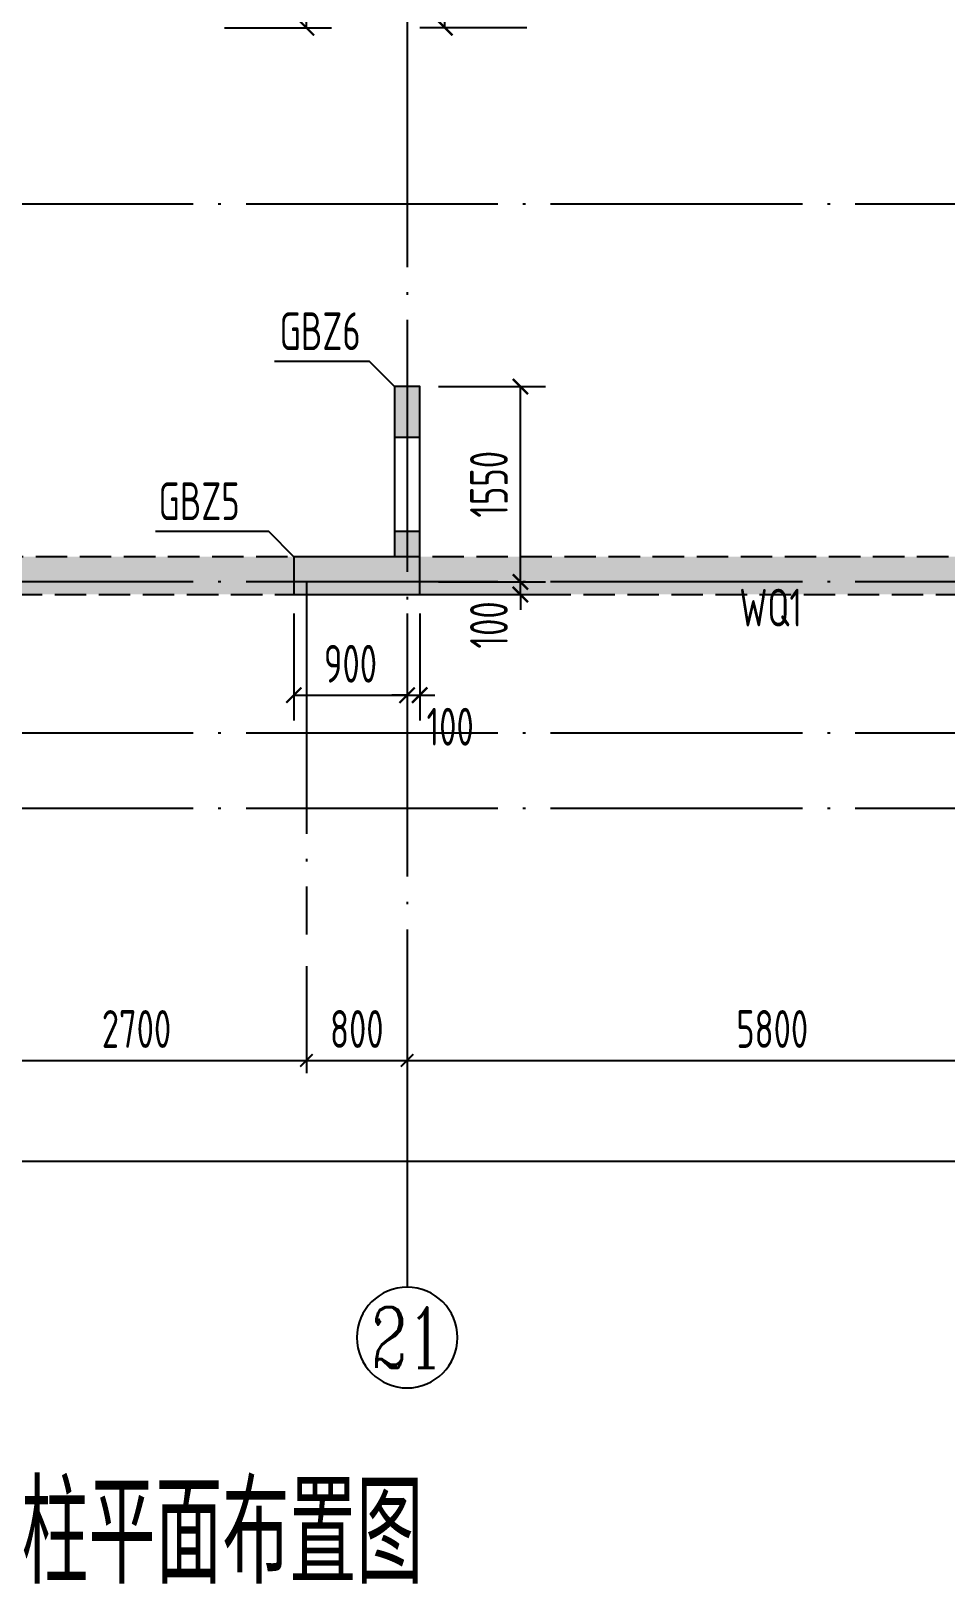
# Model space of a CAD drawing. Extents: x -1307975 to -76406, y -96289 to 379359.
# Drawn here: x -947103 to -939835, y 347337 to 359666 of the extents above; entities that cross this region are included whole.
import ezdxf
from ezdxf.enums import TextEntityAlignment as Align

# ---------------------------------------------------------------- set-up
doc = ezdxf.new("R2010")
doc.units = 0
doc.header["$LTSCALE"] = 1000
doc.linetypes.add('DASH', pattern=[0.35, 0.25, -0.1])
doc.linetypes.add('DOTE', pattern=[2.42, 2, -0.2, 0.02, -0.2])
doc.layers.get('0').update_dxf_attribs({"linetype": 'CONTINUOUS'})
doc.layers.get('DEFPOINTS').update_dxf_attribs({"linetype": 'CONTINUOUS'})
for name, color, linetype in [('A-AXIS', 1, 'CONTINUOUS'), ('A-DOTE', 10, 'DOTE'), ('AXIS_NUM', 7, 'CONTINUOUS'), ('COLU_DE_TEXT', 7, 'CONTINUOUS'), ('LABEL', 1, 'CONTINUOUS'), ('PUB_TEXT', 2, 'CONTINUOUS'), ('S-Q墙填充', 252, 'CONTINUOUS'), ('S-Q墙实线', 6, 'CONTINUOUS'), ('S-Q墙标注', 3, 'CONTINUOUS'), ('S-Q墙虚线', 6, 'DASH'), ('S-X详图填充', 252, 'CONTINUOUS'), ('S-X详图实线', 4, 'CONTINUOUS'), ('S-Y一般标注', 3, 'CONTINUOUS')]:
    doc.layers.add(name, color=color, linetype=linetype)
doc.styles.add('TSSD_Axis', font='complex.shx', dxfattribs={"width": 0.7, "bigfont": 'hztxt.shx'})
doc.styles.add('TSSD_DIMENSION', font='Tssdeng.shx', dxfattribs={"width": 0.7, "bigfont": 'tssdchn.shx'})
doc.styles.add('TSSD_REIN', font='tssdeng.shx', dxfattribs={"width": 0.7, "height": 300, "bigfont": 'tssdchn.shx'})
doc.styles.add('结构文字', font='zstxt.shx', dxfattribs={"width": 0.7, "bigfont": 'zshz.shx'})
doc.dimstyles.new('STRUCK', dxfattribs={"dimtxt": 400, "dimasz": 121, "dimexe": 200, "dimexo": 150, "dimgap": 115, "dimtad": 1, "dimdec": 0, "dimdsep": 46, "dimtxsty": '结构文字', "dimblk": 'ARCHTICK', "dimcen": 400, "dimclrd": 3, "dimclre": 3, "dimclrt": 7, "dimadec": 0, "dimazin": 0, "dimtfac": 1, "dimtdec": 0, "dimtix": 1, "dimtmove": 2, "dimatfit": 3, "dimldrblk": '_DIMX', "dimfxl": 1, "dimtolj": 1, "dimtzin": 0, "dimarcsym": 0})
doc.dimstyles.new('TSSD_100_100', dxfattribs={"dimtxt": 300, "dimasz": 100, "dimexe": 100, "dimexo": 250, "dimgap": 100, "dimtad": 1, "dimdec": 0, "dimzin": 0, "dimdsep": 46, "dimtxsty": 'TSSD_DIMENSION', "dimblk": 'ARCHTICK', "dimcen": 0, "dimdle": 100, "dimclrt": 7, "dimadec": 0, "dimazin": 0, "dimtfac": 1, "dimtdec": 0, "dimtix": 1, "dimtmove": 2, "dimatfit": 3, "dimldrblk": 'ARCHTICK', "dimfxl": 1, "dimtolj": 1, "dimtzin": 0, "dimarcsym": 0})

# ---------------------------------------------------------------- blocks, each defined once
blk = doc.blocks.new('ts_axno')
at = {"color": 0, "linetype": 'ByBlock', "lineweight": -2}
blk.add_circle((0, 0), 0.5, dxfattribs=at)
at = {"color": 0, "linetype": 'ByBlock', "lineweight": -2, "style": 'TSSD_Axis', "width": 0.7}
blk.add_attdef('A', text='', height=0.6, dxfattribs=at).set_placement((0, 0), align=Align.MIDDLE_CENTER)
blk = doc.blocks.new('_ArchTick')
at = {"color": 0, "linetype": 'ByBlock', "const_width": 0.15}
blk.add_lwpolyline([(-0.5, -0.5), (0.5, 0.5)], dxfattribs=at)
blk = doc.blocks.new('*D235')
at = {"layer": 'DEFPOINTS', "color": 0, "transparency": 16777216}
for p in [(32300, 3600), (33100, 3600), (33100, 2600)]:
    blk.add_point(p, dxfattribs=at)
at = {"layer": 'S-Y一般标注', "color": 0, "lineweight": -2, "transparency": 16777216}
for p, q in [((32300, 3350), (32300, 2500)), ((33100, 3350), (33100, 2500)), ((32200, 2600), (33200, 2600))]:
    blk.add_line(p, q, dxfattribs=at)
at = {"layer": 'S-Y一般标注', "color": 0, "lineweight": -2, "transparency": 16777216, "xscale": 100, "yscale": 100, "zscale": 100, "rotation": 180}
blk.add_blockref('_ArchTick', (32300, 2600), dxfattribs=at)
at = {"layer": 'S-Y一般标注', "color": 0, "lineweight": -2, "transparency": 16777216, "xscale": 100, "yscale": 100, "zscale": 100}
blk.add_blockref('_ArchTick', (33100, 2600), dxfattribs=at)
at = {"layer": 'S-Y一般标注', "color": 7, "transparency": 16777216, "insert": (32700, 2850), "char_height": 300, "attachment_point": 5, "style": 'TSSD_DIMENSION'}
blk.add_mtext('\\A1;800', dxfattribs=at)
blk = doc.blocks.new('*D236')
at = {"layer": 'DEFPOINTS', "color": 0, "transparency": 16777216}
for p in [(33100, 3600), (38900, 3600), (38900, 2600)]:
    blk.add_point(p, dxfattribs=at)
at = {"layer": 'S-Y一般标注', "color": 0, "lineweight": -2, "transparency": 16777216}
for p, q in [((33100, 3350), (33100, 2500)), ((38900, 3350), (38900, 2500)), ((33000, 2600), (39000, 2600))]:
    blk.add_line(p, q, dxfattribs=at)
at = {"layer": 'S-Y一般标注', "color": 0, "lineweight": -2, "transparency": 16777216, "xscale": 100, "yscale": 100, "zscale": 100, "rotation": 180}
blk.add_blockref('_ArchTick', (33100, 2600), dxfattribs=at)
at = {"layer": 'S-Y一般标注', "color": 0, "lineweight": -2, "transparency": 16777216, "xscale": 100, "yscale": 100, "zscale": 100}
blk.add_blockref('_ArchTick', (38900, 2600), dxfattribs=at)
at = {"layer": 'S-Y一般标注', "color": 7, "transparency": 16777216, "insert": (36000, 2850), "char_height": 300, "attachment_point": 5, "style": 'TSSD_DIMENSION'}
blk.add_mtext('\\A1;5800', dxfattribs=at)
blk = doc.blocks.new('*D241')
at = {"layer": 'DEFPOINTS', "color": 0, "transparency": 16777216}
for p in [(4600, 3600), (54600, 3600), (54600, 1800)]:
    blk.add_point(p, dxfattribs=at)
at = {"layer": 'S-Y一般标注', "color": 0, "lineweight": -2, "transparency": 16777216}
for p, q in [((4600, 3350), (4600, 1700)), ((54600, 3350), (54600, 1700)), ((4500, 1800), (54700, 1800))]:
    blk.add_line(p, q, dxfattribs=at)
at = {"layer": 'S-Y一般标注', "color": 0, "lineweight": -2, "transparency": 16777216, "xscale": 100, "yscale": 100, "zscale": 100, "rotation": 180}
blk.add_blockref('_ArchTick', (4600, 1800), dxfattribs=at)
at = {"layer": 'S-Y一般标注', "color": 0, "lineweight": -2, "transparency": 16777216, "xscale": 100, "yscale": 100, "zscale": 100}
blk.add_blockref('_ArchTick', (54600, 1800), dxfattribs=at)
at = {"layer": 'S-Y一般标注', "color": 7, "transparency": 16777216, "insert": (29600, 2050), "char_height": 300, "attachment_point": 5, "style": 'TSSD_DIMENSION'}
blk.add_mtext('\\A1;50000', dxfattribs=at)
blk = doc.blocks.new('*D244')
at = {"layer": 'DEFPOINTS', "color": 0, "transparency": 16777216}
for p in [(29600, 3600), (32300, 3600), (32300, 2600)]:
    blk.add_point(p, dxfattribs=at)
at = {"layer": 'S-Y一般标注', "color": 0, "lineweight": -2, "transparency": 16777216}
for p, q in [((29600, 3350), (29600, 2500)), ((32300, 3350), (32300, 2500)), ((29500, 2600), (32400, 2600))]:
    blk.add_line(p, q, dxfattribs=at)
at = {"layer": 'S-Y一般标注', "color": 0, "lineweight": -2, "transparency": 16777216, "xscale": 100, "yscale": 100, "zscale": 100, "rotation": 180}
blk.add_blockref('_ArchTick', (29600, 2600), dxfattribs=at)
at = {"layer": 'S-Y一般标注', "color": 0, "lineweight": -2, "transparency": 16777216, "xscale": 100, "yscale": 100, "zscale": 100}
blk.add_blockref('_ArchTick', (32300, 2600), dxfattribs=at)
at = {"layer": 'S-Y一般标注', "color": 7, "transparency": 16777216, "insert": (30950, 2850), "char_height": 300, "attachment_point": 5, "style": 'TSSD_DIMENSION'}
blk.add_mtext('\\A1;2700', dxfattribs=at)
blk = doc.blocks.new('*D3556')
at = {"layer": 'DEFPOINTS', "color": 0, "transparency": 16777216}
for p in [(-944016, 355293), (-943216, 355293), (-944016, 355193)]:
    blk.add_point(p, dxfattribs=at)
at = {"layer": 'S-Q墙标注', "color": 3, "lineweight": -2, "transparency": 16777216}
for p, q in [((-943216, 355293), (-943216, 355414)), ((-943866, 355293), (-943016, 355293)), ((-943216, 355193), (-943216, 355293)), ((-943866, 355193), (-943016, 355193)), ((-943216, 355193), (-943216, 355072))]:
    blk.add_line(p, q, dxfattribs=at)
at = {"layer": 'S-Q墙标注', "color": 3, "lineweight": -2, "transparency": 16777216, "xscale": 121, "yscale": 121, "zscale": 121}
for p, rotation in [((-943216, 355293), 270), ((-943216, 355193), 90)]:
    blk.add_blockref('_ArchTick', p, dxfattribs=dict(at, rotation=rotation))
at = {"layer": 'S-Q墙标注', "color": 7, "transparency": 16777216, "insert": (-943466, 354951), "char_height": 300, "attachment_point": 5, "rotation": 90, "style": 'TSSD_REIN'}
blk.add_mtext('\\A1;100', dxfattribs=at)
blk = doc.blocks.new('_DIMX')
blk.add_line((-150, 0), (150, 0))
at = {"const_width": 50}
blk.add_lwpolyline([(-70, -70), (70, 70)], dxfattribs=at)
blk = doc.blocks.new('*D3557')
at = {"layer": 'DEFPOINTS', "color": 0, "transparency": 16777216}
for p in [(-944016, 356843), (-943216, 356843), (-944016, 355293)]:
    blk.add_point(p, dxfattribs=at)
at = {"layer": 'S-Q墙标注', "color": 3, "lineweight": -2, "transparency": 16777216}
for p, q in [((-943866, 356843), (-943016, 356843)), ((-943216, 355293), (-943216, 356843)), ((-943866, 355293), (-943016, 355293))]:
    blk.add_line(p, q, dxfattribs=at)
at = {"layer": 'S-Q墙标注', "color": 3, "lineweight": -2, "transparency": 16777216, "xscale": 121, "yscale": 121, "zscale": 121}
for p, rotation in [((-943216, 356843), 90), ((-943216, 355293), 270)]:
    blk.add_blockref('_ArchTick', p, dxfattribs=dict(at, rotation=rotation))
at = {"layer": 'S-Q墙标注', "color": 7, "transparency": 16777216, "insert": (-943466, 356068), "char_height": 300, "attachment_point": 5, "rotation": 90, "style": 'TSSD_REIN'}
blk.add_mtext('\\A1;1550', dxfattribs=at)
blk = doc.blocks.new('*D3558')
at = {"layer": 'DEFPOINTS', "color": 0, "transparency": 16777216}
for p in [(-945016, 355193), (-944116, 355193), (-944116, 354393)]:
    blk.add_point(p, dxfattribs=at)
at = {"layer": 'S-Q墙标注', "color": 3, "lineweight": -2, "transparency": 16777216}
for p, q in [((-945016, 355043), (-945016, 354193)), ((-944116, 355043), (-944116, 354193)), ((-945016, 354393), (-944116, 354393))]:
    blk.add_line(p, q, dxfattribs=at)
at = {"layer": 'S-Q墙标注', "color": 3, "lineweight": -2, "transparency": 16777216, "xscale": 121, "yscale": 121, "zscale": 121, "rotation": 180}
blk.add_blockref('_ArchTick', (-945016, 354393), dxfattribs=at)
at = {"layer": 'S-Q墙标注', "color": 3, "lineweight": -2, "transparency": 16777216, "xscale": 121, "yscale": 121, "zscale": 121}
blk.add_blockref('_ArchTick', (-944116, 354393), dxfattribs=at)
at = {"layer": 'S-Q墙标注', "color": 7, "transparency": 16777216, "insert": (-944566, 354643), "char_height": 300, "attachment_point": 5, "style": 'TSSD_REIN'}
blk.add_mtext('\\A1;900', dxfattribs=at)
blk = doc.blocks.new('*D3559')
at = {"layer": 'DEFPOINTS', "color": 0, "transparency": 16777216}
for p in [(-944116, 355193), (-944016, 355193), (-944016, 354393)]:
    blk.add_point(p, dxfattribs=at)
at = {"layer": 'S-Q墙标注', "color": 3, "lineweight": -2, "transparency": 16777216}
for p, q in [((-944116, 355043), (-944116, 354193)), ((-944016, 355043), (-944016, 354193)), ((-944116, 354393), (-944237, 354393)), ((-944116, 354393), (-944016, 354393)), ((-944016, 354393), (-943895, 354393))]:
    blk.add_line(p, q, dxfattribs=at)
at = {"layer": 'S-Q墙标注', "color": 3, "lineweight": -2, "transparency": 16777216, "xscale": 121, "yscale": 121, "zscale": 121}
blk.add_blockref('_ArchTick', (-944116, 354393), dxfattribs=at)
at = {"layer": 'S-Q墙标注', "color": 3, "lineweight": -2, "transparency": 16777216, "xscale": 121, "yscale": 121, "zscale": 121, "rotation": 180}
blk.add_blockref('_ArchTick', (-944016, 354393), dxfattribs=at)
at = {"layer": 'S-Q墙标注', "color": 7, "transparency": 16777216, "insert": (-943774, 354143), "char_height": 300, "attachment_point": 5, "style": 'TSSD_REIN'}
blk.add_mtext('\\A1;100', dxfattribs=at)
blk = doc.blocks.new('*D3564')
at = {"layer": 'DEFPOINTS', "color": 0, "transparency": 16777216}
for p in [(-945716, 362593), (-944916, 362593), (-945716, 359693)]:
    blk.add_point(p, dxfattribs=at)
at = {"layer": 'S-Q墙标注', "color": 3, "lineweight": -2, "transparency": 16777216}
for p, q in [((-945566, 362593), (-944716, 362593)), ((-944916, 359693), (-944916, 362593)), ((-945566, 359693), (-944716, 359693))]:
    blk.add_line(p, q, dxfattribs=at)
at = {"layer": 'S-Q墙标注', "color": 3, "lineweight": -2, "transparency": 16777216, "xscale": 121, "yscale": 121, "zscale": 121}
for p, rotation in [((-944916, 362593), 90), ((-944916, 359693), 270)]:
    blk.add_blockref('_ArchTick', p, dxfattribs=dict(at, rotation=rotation))
at = {"layer": 'S-Q墙标注', "color": 7, "transparency": 16777216, "insert": (-945166, 361143), "char_height": 300, "attachment_point": 5, "rotation": 90, "style": 'TSSD_REIN'}
blk.add_mtext('\\A1;2900', dxfattribs=at)
blk = doc.blocks.new('*D3568')
at = {"layer": 'DEFPOINTS', "color": 0, "transparency": 16777216}
for p in [(-943816, 362593), (-943016, 362593), (-943016, 359693)]:
    blk.add_point(p, dxfattribs=at)
at = {"layer": 'S-Q墙标注', "color": 3, "lineweight": -2, "transparency": 16777216}
for p, q in [((-943166, 362593), (-944016, 362593)), ((-943816, 359693), (-943816, 362593)), ((-943166, 359693), (-944016, 359693))]:
    blk.add_line(p, q, dxfattribs=at)
at = {"layer": 'S-Q墙标注', "color": 3, "lineweight": -2, "transparency": 16777216, "xscale": 121, "yscale": 121, "zscale": 121}
for p, rotation in [((-943816, 362593), 90), ((-943816, 359693), 270)]:
    blk.add_blockref('_ArchTick', p, dxfattribs=dict(at, rotation=rotation))
at = {"layer": 'S-Q墙标注', "color": 7, "transparency": 16777216, "insert": (-944066, 361143), "char_height": 300, "attachment_point": 5, "rotation": 90, "style": 'TSSD_REIN'}
blk.add_mtext('\\A1;2900', dxfattribs=at)
blk = doc.blocks.new('20211109.00462574')
at = {"layer": 'S-Q墙填充'}
h = blk.add_hatch(dxfattribs=at)
h.set_pattern_fill('ARMORED', color=252, scale=30, style=0)
h.set_pattern_definition([(50, (994311.75, -393917.59), (215.178055, -18.82564), [22.5, -247.5]), (355, (994311.75, -393917.59), (-41.6254, 225.65764), [18, -198]), (100.4514, (994329.68, -393919.15), (173.552815, 206.831863), [19.122057, -210.342634]), (46.1842, (994311.75, -393857.59), (320.172315, -49.655704), [33.75, -371.25]), (96.6356, (994338.43, -393861.72), (280.39881, 292.23536), [28.68309, -315.5139]), (351.1842, (994311.75, -393857.6), (280.39858, 292.23558), [27, -297]), (21, (994341.75, -393872.59), (179.072116, -120.785667), [22.5, -247.5]), (326, (994341.75, -393872.59), (72.9946, 217.545014), [18, -198]), (71.4514, (994356.67, -393882.65), (252.06679, 96.75915), [19.122057, -210.342634]), (37.5, (994311.75, -393917.586), (3.6479566, 99.868156), [0, -195.6, 0, -201, 0, -198.75]), (7.5, (994311.75, -393917.59), (78.920861, 118.323514), [0, -114.6, 0, -191.1, 0, -75.75]), (327.5, (994244.85, -393917.586), (160.146731, -6.7664615), [0, -75, 0, -234, 0, -310.5]), (317.5, (994214.85, -393917.59), (174.95585, 30.031495), [0, -97.5, 0, -155.4, 0, -220.5]), (45, (994311.75, -393917.59), (-106.066017, 106.066017), [])])
h.paths.add_polyline_path([(9600, 1650), (9400, 1650), (9400, 1500), (300, 1500), (300, 8500), (6600, 8500), (6600, 7700), (6800, 7700), (6800, 8800), (5900, 8800), (5900, 9200), (5650, 9200), (5650, 8800), (4150, 8800), (4150, 10500), (5650, 10500), (5650, 9820), (5900, 9820), (5900, 10150), (6300, 10150), (6300, 10500), (6800, 10500), (6800, 10800), (5900, 10800), (5900, 12596), (5650, 12596), (5650, 10750), (3900, 10750), (3900, 8800), (1550, 8800), (1550, 13796), (1300, 13796), (1300, 8800), (0, 8800), (0, 1200), (9300, 1200), (9300, 0), (16100, 0), (16100, 1200), (34400, 1200), (34400, 0), (41000, 0), (41000, 1200), (50400, 1200), (50400, 8800), (42200, 8800), (42200, 10600), (39300, 10600), (39300, 10850), (36100, 10850), (36100, 10600), (33200, 10600), (33200, 8800), (17200, 8800), (17200, 10600), (14300, 10600), (14300, 12300), (15200, 12300), (15200, 14196), (12817, 14196), (12817, 13896), (14900, 13896), (14900, 12600), (14000, 12600), (14000, 9100), (14200, 9100), (14200, 10300), (16900, 10300), (16900, 8500), (33500, 8500), (33500, 10300), (36400, 10300), (36400, 10550), (39000, 10550), (39000, 10300), (41900, 10300), (41900, 8500), (50100, 8500), (50100, 1500), (41000, 1500), (41000, 1650), (40700, 1650), (40700, 300), (34700, 300), (34700, 1650), (34400, 1650), (34400, 1500), (16000, 1500), (16000, 1650), (15800, 1650), (15800, 300), (9600, 300)])
at = {"layer": 'S-Q墙实线'}
blk.add_lwpolyline([(27900, 1500), (27800, 1500), (27800, 1200), (27900, 1200), (28800, 1200), (28800, 2850), (28600, 2850), (28600, 1500)], close=True, dxfattribs=at)
at = {"layer": 'S-Q墙虚线', "color": 2}
for points in [[(0, 1200), (9300, 1200), (9300, 0), (16100, 0), (16100, 1200), (34400, 1200), (34400, 0), (41000, 0), (41000, 1200), (50400, 1200)], [(50100, 1500), (41000, 1500), (41000, 1650), (40700, 1650), (40700, 300), (34700, 300), (34700, 1650), (34400, 1650), (34400, 1500), (16000, 1500), (16000, 1650), (15800, 1650), (15800, 300), (9600, 300), (9600, 1650), (9400, 1650), (9400, 1500), (300, 1500)]]:
    blk.add_lwpolyline(points, dxfattribs=at)
blk = doc.blocks.new('20210726.16350016')
at = {"layer": 'A-AXIS'}
blk.add_line((33100, 3600), (33100, 800), dxfattribs=at)
at = {"layer": 'A-DOTE'}
for p, q in [((33100, 10900), (33100, 3600)), ((55600, 9400), (3600, 9400)), ((55600, 6400), (3600, 6400)), ((32300, 6400), (32300, 3600)), ((55600, 5200), (3600, 5200)), ((55600, 4600), (3600, 4600))]:
    blk.add_line(p, q, dxfattribs=at)
at = {"layer": 'A-AXIS'}
ref = blk.add_blockref('ts_axno', (33100, 400), dxfattribs=dict(at, xscale=-800, yscale=800, zscale=800, rotation=180))
ref.add_attrib('13', '21', dxfattribs={"layer": 'AXIS_NUM', "height": 480, "style": 'TSSD_Axis', "width": 0.7}).set_placement((33100, 400), align=Align.MIDDLE_CENTER)
at = {"layer": 'S-Y一般标注'}
for base, p1, p2, picture, middle in [((54600, 1800), (4600, 3600), (54600, 3600), '*D241', (29600, 2050)), ((32300, 2600), (29600, 3600), (32300, 3600), '*D244', (30950, 2850)), ((33100, 2600), (32300, 3600), (33100, 3600), '*D235', (32700, 2850)), ((38900, 2600.1), (33100, 3600), (38900, 3600.1), '*D236', (36000, 2850.1))]:
    dim = blk.add_linear_dim(base=base, p1=p1, p2=p2, dimstyle='TSSD_100_100', dxfattribs=at)
    dim.commit()
    dim.dimension.update_dxf_attribs({"geometry": picture, "text_midpoint": middle})

msp = doc.modelspace()

# ---------------------------------------------------------------- hatches: boundary and pattern name
at = {"layer": 'S-X详图填充'}
h = msp.add_hatch(color=256, dxfattribs=at)
h.dxf.hatch_style = 1
h.paths.add_polyline_path([(-944215.61, 356443.09), (-944015.61, 356443.09), (-944015.61, 356843.09), (-944215.61, 356843.09)])
h = msp.add_hatch(color=256, dxfattribs=at)
h.dxf.hatch_style = 1
h.paths.add_polyline_path([(-944015.61, 355693.09), (-944215.61, 355693.09), (-944215.61, 355493.06), (-945015.64, 355493.06), (-945015.63, 355193.06), (-944015.61, 355193.06)])

# ---------------------------------------------------------------- linework, layer by layer
at = {"layer": 'LABEL'}
for points in [[(-944215.61, 356843.09), (-944415.61, 357043.09), (-945170.32, 357043.09)], [(-945015.61, 355493.09), (-945215.61, 355693.09), (-946114.54, 355693.09)]]:
    msp.add_lwpolyline(points, dxfattribs=at)
at = {"layer": 'S-X详图实线'}
for points in [[(-944215.61, 356443.09), (-944015.61, 356443.09), (-944015.61, 356843.09), (-944215.61, 356843.09), (-944215.61, 356443.09)], [(-944015.61, 355693.09), (-944215.61, 355693.09), (-944215.61, 355493.06), (-945015.64, 355493.06), (-945015.63, 355193.06), (-944015.61, 355193.06), (-944015.61, 355693.09)]]:
    msp.add_lwpolyline(points, close=True, dxfattribs=at)

# ---------------------------------------------------------------- block references
at = {"layer": 'A-DOTE'}
msp.add_blockref('20210726.16350016', (-977215.6, 348893.02), dxfattribs=at)
at = {"layer": 'S-Q墙实线', "color": 2}
msp.add_blockref('20211109.00462574', (-972815.59, 353992.98), dxfattribs=at)

# ---------------------------------------------------------------- texts
at = {"layer": 'COLU_DE_TEXT', "style": 'TSSD_REIN', "width": 0.7}
for s, p in [('GBZ6', (-945129.46, 357043.09)), ('GBZ5', (-946091, 355693.09))]:
    msp.add_text(s, height=300, dxfattribs=at).set_placement(p, align=Align.BOTTOM_LEFT)
at = {"layer": 'PUB_TEXT', "color": 7, "style": 'TSSD_REIN', "width": 0.7}
msp.add_text('基础顶~-0.085m墙柱平面布置图', height=800, dxfattribs=at).set_placement((-952219.36, 347338.63))
at = {"layer": 'S-Q墙标注', "style": 'TSSD_REIN', "width": 0.7}
msp.add_text('WQ1', height=300, dxfattribs=at).set_placement((-941227.78, 354848.76), align=Align.BOTTOM_CENTER)

# ---------------------------------------------------------------- dimensions: what is measured, and where the dimension line sits
at = {"layer": 'S-Q墙标注'}
for base, p1, p2, picture, middle in [((-944915.59, 362593.06), (-945715.59, 359693.06), (-945715.59, 362593.06), '*D3564', (-945165.59, 361143.06)), ((-943815.59, 362593.06), (-943015.59, 359693.06), (-943015.59, 362593.06), '*D3568', (-944065.59, 361143.06)), ((-943215.59, 356843.06), (-944015.59, 355293.06), (-944015.59, 356843.06), '*D3557', (-943465.59, 356068.06))]:
    dim = msp.add_linear_dim(base=base, p1=p1, p2=p2, angle=90, dimstyle='STRUCK', override={"dimtxt": 300, "dimgap": 100, "dimtxsty": 'TSSD_REIN'}, dxfattribs=at)
    dim.commit()
    dim.dimension.update_dxf_attribs({"geometry": picture, "text_midpoint": middle})
dim = msp.add_linear_dim(base=(-943215.59, 355293.06), p1=(-944015.59, 355193.06), p2=(-944015.59, 355293.06), angle=90, dimstyle='STRUCK', override={"dimtxt": 300, "dimgap": 100, "dimtxsty": 'TSSD_REIN'}, dxfattribs=at)
dim.commit()
dim.dimension.update_dxf_attribs({"geometry": '*D3556', "text_midpoint": (-943465.59, 354951.14), "dimtype": 160})
dim = msp.add_linear_dim(base=(-944115.6, 354393.06), p1=(-945015.59, 355193.06), p2=(-944115.6, 355193.06), dimstyle='STRUCK', override={"dimtxt": 300, "dimgap": 100, "dimtxsty": 'TSSD_REIN'}, dxfattribs=at)
dim.commit()
dim.dimension.update_dxf_attribs({"geometry": '*D3558', "text_midpoint": (-944565.6, 354643.06)})
dim = msp.add_linear_dim(base=(-944015.59, 354393.06), p1=(-944115.6, 355193.06), p2=(-944015.59, 355193.06), dimstyle='STRUCK', override={"dimtxt": 300, "dimgap": 100, "dimtxsty": 'TSSD_REIN'}, dxfattribs=at)
dim.commit()
dim.dimension.update_dxf_attribs({"geometry": '*D3559', "text_midpoint": (-943773.67, 354143.06), "dimtype": 160})

doc.saveas('drawing.dxf')
